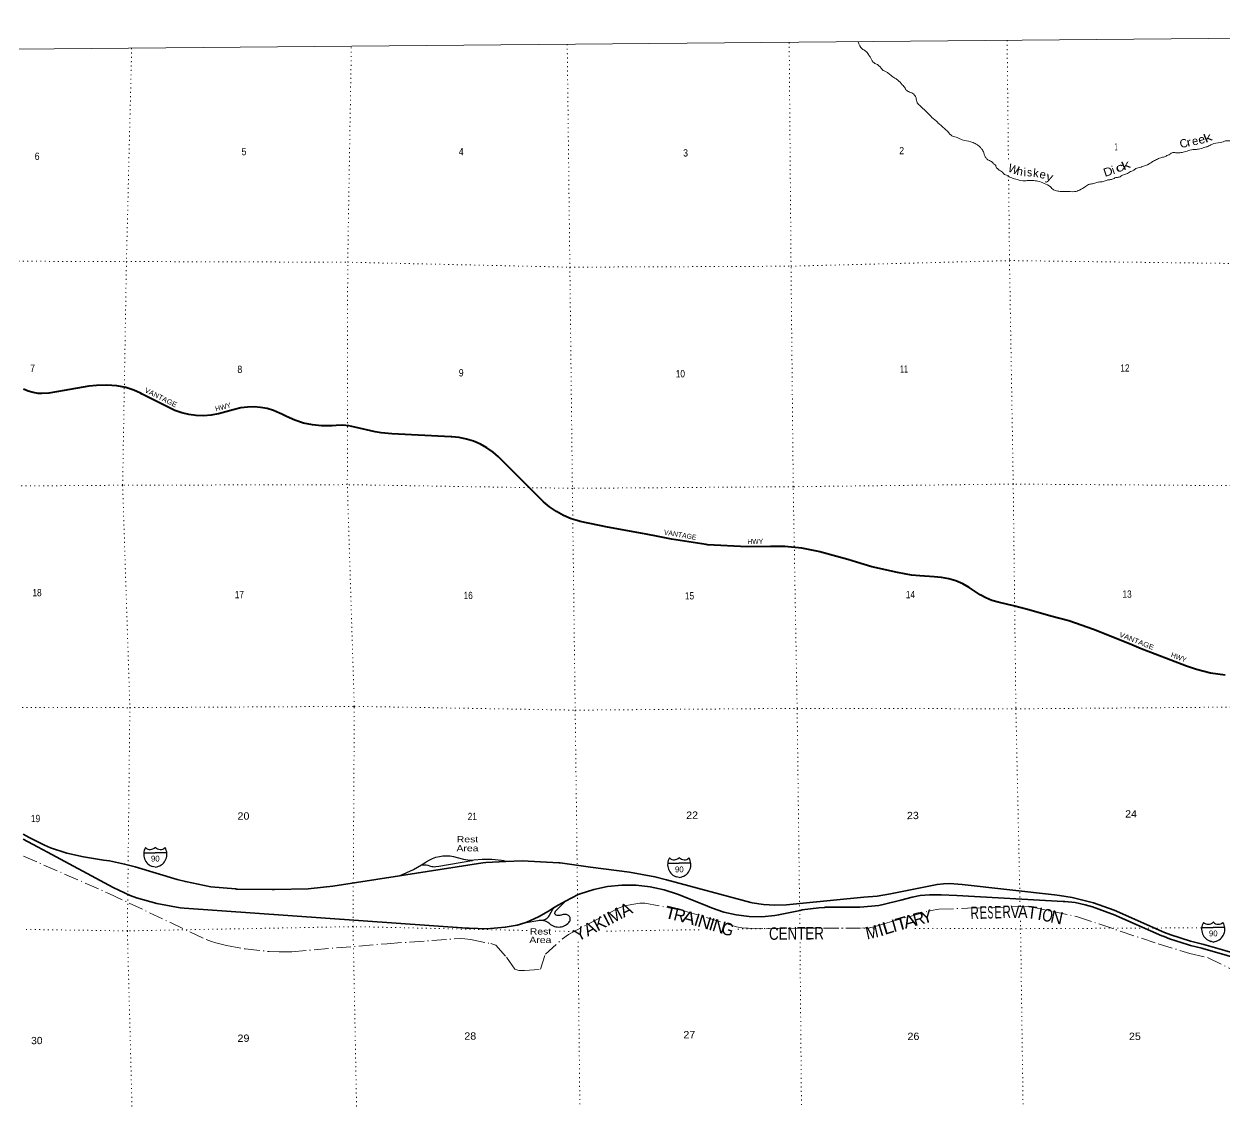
# Model space of a CAD drawing. Header units: feet. Extents: x -6 to 252658, y -374658 to -170635.
# Drawn here: x 188158 to 217029, y -207842 to -181930 of the extents above; entities that cross this region are included whole.
import ezdxf
from ezdxf.enums import TextEntityAlignment as Align

# ---------------------------------------------------------------- set-up
doc = ezdxf.new("R2010")
doc.units = ezdxf.units.FT
doc.header["$LTSCALE"] = 70
doc.linetypes.add('DOT_DASHED', pattern=[7.7, 5, -1.2, 0.3, -1.2])
doc.linetypes.add('DOTTED', pattern=[1.5, 0.3, -1.2])
for name, color, linetype, lineweight in [('15', 7, 'Continuous', 25), ('18', 7, 'Continuous', 35), ('19', 7, 'Continuous', 25), ('26', 7, 'Continuous', 40), ('27', 7, 'Continuous', 13), ('39', 7, 'Continuous', 13), ('4', 7, 'Continuous', 13), ('44', 7, 'DOT_DASHED', 13), ('45', 7, 'Continuous', 25), ('7', 7, 'DOTTED', 13)]:
    doc.layers.add(name, color=color, linetype=linetype, lineweight=lineweight)
doc.layers.add('41', color=7, linetype='Continuous')

msp = doc.modelspace()

# ---------------------------------------------------------------- linework, layer by layer
at = {"layer": '15'}
for p, q in [((191311.07, -201721.95), (191313.97, -201719.04)), ((191317.14, -201721.42), (191313.71, -201719.04)), ((191038.36, -201853.42), (191314.77, -201853.42)), ((203906.98, -201970.1), (203909.88, -201967.19)), ((203913.05, -201969.57), (203909.62, -201967.19)), ((191314.77, -202199), (191250.88, -202181.04)), ((191314.24, -202199.26), (191377.87, -202180.52)), ((203634.27, -202101.57), (203910.68, -202101.57)), ((203910.68, -202447.15), (203846.79, -202429.19)), ((203910.15, -202447.41), (203973.78, -202428.67)), ((216743.78, -203520.1), (216746.68, -203517.19)), ((216749.85, -203519.57), (216746.42, -203517.19)), ((216471.07, -203651.57), (216747.48, -203651.57)), ((216747.48, -203997.15), (216683.59, -203979.19)), ((216746.95, -203997.41), (216810.58, -203978.67))]:
    msp.add_line(p, q, dxfattribs=at)
for points in [[(191590.13, -201853.42), (191314.24, -201853.42), (191314.77, -201853.42)], [(204186.04, -202101.57), (203910.15, -202101.57), (203910.68, -202101.57)], [(217022.84, -203651.57), (216746.95, -203651.57), (216747.48, -203651.57)]]:
    msp.add_lwpolyline(points, dxfattribs=at)
for centre, radius, start, end in [((191340.99, -201888.52), 306.13, 148.44434, 254.43371), ((191192.39, -201605.92), 165.66, 227.34259, 315.81169), ((191436.08, -201605.92), 165.66, 224.18879, 312.69404), ((191287.48, -201888.52), 306.13, 283.08084, 31.62489), ((203936.9, -202136.67), 306.13, 148.44436, 254.43377), ((203788.3, -201854.07), 165.66, 227.34259, 315.8117), ((204031.99, -201854.07), 165.66, 224.18843, 312.69404), ((203883.39, -202136.67), 306.13, 283.08088, 31.62482), ((216773.7, -203686.67), 306.13, 148.44436, 254.43378), ((216625.1, -203404.07), 165.66, 227.34221, 315.81169), ((216868.79, -203404.07), 165.66, 224.18882, 312.69407), ((216720.19, -203686.67), 306.13, 283.08084, 31.6249)]:
    msp.add_arc(centre, radius, start, end, dxfattribs=at)
at = {"layer": '18'}
for points in [[(197186.45, -202403.08), (195578.35, -202654.02), (195060.61, -202710.3), (194987.63, -202716.24), (194176.34, -202732.85), (194151.41, -202733.36), (194126.34, -202733.08), (193293.37, -202723.68), (193268.32, -202723.4), (193243.37, -202721.11), (192649.42, -202666.76), (192039.78, -202545.73), (191842.62, -202492.12), (190829.22, -202189.51), (190574.53, -202121.64), (190215.14, -202047.34), (190066.28, -202026.16), (189587.79, -201948.15), (189184.6, -201860.37), (188792.8, -201730.92), (188647.42, -201670.93), (188278.36, -201486.37), (188140.18, -201406.44)], [(200195.55, -203533.05), (200010.69, -203595.1), (199725.85, -203642.87), (199284.76, -203678.08), (198856.43, -203667.34), (198819.15, -203666.41), (198806.43, -203664.44), (192010.86, -203183.15), (191909.49, -203173.68), (191353.1, -203074.38), (190864.7, -202936.06), (190711.99, -202877.86), (190302.61, -202687.45), (188720.25, -201840.71), (188484.76, -201706.62), (188141.14, -201522.97)], [(197186.45, -202403.08), (197229.55, -202396.36), (199189.17, -202094.03), (199260.87, -202085.8), (199744.74, -202062.38)], [(217214.96, -204255.5), (217029.13, -204197.22), (216521.33, -204057.24), (216203.16, -203975.92), (215730.95, -203826.12), (215578.81, -203765.92), (214367.57, -203234.89), (213869.61, -203055.03), (213355.58, -202928.2), (213054.61, -202879.82), (212932.22, -202865.45), (210714.1, -202614.93), (210405.93, -202592.75), (210258.95, -202594.19), (210112.92, -202610.98), (210106.99, -202612), (209870.06, -202660.37), (208985.81, -202834.71), (208666.41, -202890.43), (208350.3, -202922.01), (206805.43, -203071.53), (206485.58, -203100.42), (206211.58, -203113.77), (205937.68, -203098.41), (205666.89, -203054.51), (205627.71, -203045.72), (203604.62, -202501.52), (203325.02, -202429.3), (202716.61, -202321.13), (201773.08, -202194.72), (201049.89, -202096.85), (201013.49, -202092.8), (200137.37, -202043.37), (199744.74, -202062.38)], [(217159.15, -204342.8), (217000.87, -204293.16), (216519.76, -204160.53), (216493.87, -204153.4), (216469.76, -204147.23), (216200.81, -204078.49), (216177.25, -204072.47), (216150.81, -204064.08), (215695.76, -203919.73), (215563.66, -203867.45), (215540.01, -203858.09), (215513.66, -203846.54), (214352.42, -203337.43), (214328.59, -203326.98), (214302.42, -203317.53), (213840.61, -203150.73), (213666.44, -203101.4), (213426.82, -203049.48), (213183.09, -203022.9), (213139.42, -203020.85), (210580.1, -202881.36), (210206.24, -202862.55), (209922.95, -202858.8), (209699.24, -202882.26), (209512.79, -202920.28), (209237.45, -202990.51), (208812.74, -203094.55), (208710.59, -203115.8), (208527.96, -203138.41), (208255.25, -203155.9), (207707.81, -203159.55), (207706.77, -203159.5), (207450.22, -203161.26), (207425.05, -203161.43), (207400.22, -203163.02), (207268.08, -203171.5), (206866.6, -203226.74), (206814.14, -203238.03), (206298.84, -203346.09), (206206.68, -203358.95), (205898.11, -203387.21), (205588.28, -203383.06), (205280.59, -203346.55), (204978.39, -203278.08), (204685.01, -203178.39), (204496.59, -203095.45), (203868.56, -202847.1), (203544.09, -202739.92), (203210.2, -202667.24), (202870.54, -202629.86), (202528.84, -202628.19), (202188.83, -202662.25), (201854.25, -202731.66), (201528.75, -202835.66), (201478.12, -202855.3), (201177.42, -203013.87)], [(200195.55, -203533.05), (200246.85, -203515.84), (200526.41, -203391.41), (200766.42, -203252.87), (200791.23, -203238.55), (200816.42, -203222.71), (200902.71, -203168.46)], [(200902.71, -203168.46), (200998.57, -203108.19), (201177.42, -203013.87)]]:
    msp.add_lwpolyline(points, dxfattribs=at)
at = {"layer": '19'}
for points in [[(197713.61, -202139.77), (197820.12, -202077.63), (197828.45, -202071.67), (197901.35, -202025.81), (197978.64, -201987.82), (198059.48, -201958.12), (198142.98, -201937.03), (198228.23, -201924.78), (198314.29, -201921.51), (198400.22, -201927.26), (198485.08, -201941.95), (198567.94, -201965.44), (198720.56, -202005.46), (198876.53, -202029.31), (198924.13, -202032.9), (198940.43, -202034.12)], [(197713.61, -202139.77), (197747.75, -202137.67), (197788.59, -202138.04), (197829.17, -202142.68), (197869.05, -202151.53), (197907.78, -202164.5), (197927.29, -202171.25), (197960.02, -202179.57), (197993.44, -202184.42), (198027.18, -202185.75), (198060.88, -202183.55), (198133.42, -202175.36), (198924.13, -202036.97), (198940.43, -202034.12)], [(199744.74, -202062.38), (199694.74, -202046), (199638.29, -202035.84), (199406.16, -202010.86), (199172.68, -202010.28), (198974.13, -202030.66), (198940.43, -202034.12)], [(197186.45, -202403.08), (197198.24, -202398.04), (197517.58, -202254.13), (197713.61, -202139.77)], [(200582.27, -203472.38), (200614.18, -203474.25), (200649.25, -203479.7), (200683.56, -203488.79), (200716.73, -203501.42), (200748.4, -203517.45), (200773.44, -203533.31), (200791.75, -203551.33), (200818.2, -203572.96), (200846.76, -203591.71), (200877.13, -203607.38), (200908.97, -203619.78), (200941.93, -203628.79), (200975.66, -203634.3), (201009.77, -203636.26), (201043.9, -203634.64), (201077.68, -203629.46), (201110.73, -203620.78), (201142.69, -203608.7), (201173.21, -203593.34), (201201.96, -203574.87), (201228.62, -203553.5), (201252.9, -203529.45), (201274.54, -203503.01), (201279.45, -203493.19), (201283.96, -203481.44), (201287.21, -203469.28), (201289.17, -203456.85), (201289.83, -203444.28), (201289.16, -203431.71), (201287.19, -203419.28), (201283.93, -203407.13), (201279.41, -203395.38), (201273.69, -203384.17), (201260.34, -203372), (201245.8, -203361.3), (201230.21, -203352.18), (201213.76, -203344.74), (201196.62, -203339.05), (201178.98, -203335.19), (201161.03, -203333.2), (201142.98, -203333.09), (201125.01, -203334.87), (201119.71, -203335.96), (201094.44, -203342.41), (201069.71, -203349.63), (201065.69, -203350.8), (201035.95, -203356.19), (201005.81, -203358.43), (200997.35, -203358.18), (200972.26, -203357.23), (200947.35, -203350.78), (200944.56, -203349.3), (200939.72, -203346.04), (200939.42, -203345.79), (200920.92, -203320.78), (200921.01, -203295.79), (200921.3, -203293.38), (200923.33, -203284.44), (200926.28, -203275.76), (200930.12, -203267.43), (200934.82, -203259.56), (200937.16, -203256.43), (200961.96, -203233.58), (200986.68, -203208.38), (201165.67, -203025.85), (201177.42, -203013.87)], [(200582.27, -203472.38), (200609.84, -203470.29), (200632.58, -203467.79), (200654.93, -203462.92), (200676.65, -203455.74), (200697.51, -203446.33), (200717.26, -203434.79), (200735.7, -203421.25), (200752.63, -203405.86), (200767.85, -203388.78), (200781.21, -203370.21), (200790.29, -203354.7), (200827.06, -203280.08), (200871.43, -203209.72), (200884.79, -203192.1), (200902.71, -203168.46)], [(200195.55, -203533.05), (200232.27, -203526.84), (200508.25, -203480.1), (200543.29, -203474.45), (200581.54, -203472.34), (200582.27, -203472.38)]]:
    msp.add_lwpolyline(points, dxfattribs=at)
at = {"layer": '26'}
for points in [[(193845.91, -191145.78), (193687.16, -191133.45), (193527.99, -191137.78), (193370.14, -191158.73), (193189.09, -191200.77), (192835.82, -191298.27), (192828.64, -191299.7), (192653.92, -191331.95), (192476.78, -191345.75), (192299.17, -191340.97), (192123.04, -191317.65), (191950.3, -191276.04), (191782.87, -191216.61), (191622.56, -191140), (191611.02, -191133.67), (191001.85, -190827.66), (190962.46, -190806.29), (190800.87, -190731.9), (190657.38, -190683.28), (190632.31, -190674.79), (190607.38, -190670.08), (190391.63, -190629.38), (190147.45, -190609.37), (189902.52, -190614.99), (189716.27, -190636.58), (189122.36, -190736.31), (188751.2, -190800.39), (188583.74, -190811.37), (188502.07, -190810.37), (188379.73, -190789.06), (188260.29, -190755.07), (188145.05, -190708.79)], [(217031.5, -197580.11), (216685.2, -197531.12), (216345.93, -197446.2), (216103.68, -197361.6), (215354.88, -197074.88), (215015.83, -196948.82), (214737.19, -196830.31), (213867.06, -196480.51), (213438.17, -196328.25), (213271.94, -196278.63), (212842.48, -196167.4), (212316.22, -196012.09), (211944.34, -195913.45), (211610.8, -195837.07), (211577.77, -195829.66), (211427.15, -195785.67), (211281.96, -195726.17), (211143.79, -195651.83), (210881.02, -195473.15), (210879.77, -195472.37), (210724.05, -195386.12), (210560.16, -195316.62), (210389.9, -195264.63), (210215.14, -195230.72), (210037.8, -195215.27), (209695.91, -195194.91), (209494.25, -195176.32), (209160.43, -195117.12), (208536.6, -194976.8), (208171.42, -194865.73), (207959.53, -194797.88), (207700.1, -194725.81), (207286.97, -194615.55), (207256.91, -194607.83), (206855.19, -194528.46), (206447.37, -194491.52), (206426.63, -194490.62), (206104.74, -194491.24), (205542, -194500.83), (204589.93, -194446.3), (204557.35, -194442.66), (203722.4, -194309.43), (203401.83, -194248.06), (203112.94, -194191.87), (203030.01, -194178.17), (202181.51, -194026.9), (201526.19, -193885.5), (201501.31, -193880.13), (201476.19, -193872.55), (201311.98, -193822.98), (201129.78, -193746.39), (200956.59, -193651.18), (200794.29, -193538.39), (200647.08, -193411.55), (200590.75, -193356.65), (199567.46, -192336.49), (199432.96, -192218.69), (199286.89, -192115.6), (199130.84, -192028.34), (198966.52, -191957.87), (198795.74, -191904.96), (198620.36, -191870.19), (198442.31, -191853.95), (198424.29, -191853.35), (197001.3, -191784.55), (196746.32, -191758.39), (196600.33, -191731.08), (196114.15, -191621.06), (195965.26, -191590.48), (195813.99, -191575.63), (195662, -191576.67), (195568.1, -191585.31), (195419.03, -191591.42), (195307.77, -191585.81), (195090.5, -191564.67), (194876.63, -191520.93), (194668.5, -191455.08), (194468.4, -191367.84), (194356.1, -191307.35), (194302.39, -191280.48), (194155.22, -191219.7), (194002.5, -191174.63), (193845.91, -191145.78)]]:
    msp.add_lwpolyline(points, dxfattribs=at)
at = {"layer": '39'}
for points in [[(208211.13, -182356.94), (208307.37, -182525.84), (208388.29, -182579.53), (208459.38, -182659.47), (208496.12, -182721.58), (208573.6, -182843.74), (208595.9, -182863.69), (208672.7, -182905.33), (208796.45, -183027.12), (208832.92, -183057.01), (208865.2, -183068.83), (208935.95, -183108.51), (209014.99, -183176.31), (209122.24, -183249.92), (209156.64, -183273.79), (209272.29, -183389.6), (209337.38, -183473.62), (209347.59, -183491.65), (209394.29, -183541.6), (209505.3, -183584.98), (209545.79, -183614.84), (209572.22, -183646.83), (209602.87, -183702.95), (209611.42, -183763.27), (209632.03, -183821.48), (209701.09, -183899.42), (209954.63, -184142.94), (210003.35, -184194.88), (210084.33, -184254.61), (210155.37, -184328.52), (210165.49, -184336.49), (210329.66, -184480.08), (210396.66, -184552.01), (210451.45, -184607.92), (210481.78, -184625.79), (210590.69, -184657.11), (210651.29, -184686.81), (210713.88, -184712.47), (210917.48, -184761.13), (211024.48, -184804.54), (211077.05, -184836.32), (211152.01, -184898.12), (211196.73, -184952.1), (211223.27, -184998.19), (211260.43, -185110.61), (211274.7, -185132.64), (211284.91, -185150.67), (211345.71, -185202.52), (211434.65, -185252.11), (211479.33, -185302.08), (211519.83, -185333.95), (211523.98, -185348.01), (211633.56, -185459.85), (211680.07, -185487.65), (211698.39, -185513.67), (211775.28, -185565.38), (211908.61, -185630.72), (212031.65, -185667.96), (212217.02, -185700.67), (212333.59, -185687.64), (212383.9, -185689.24), (212406.05, -185691.07), (212530.91, -185706.16), (212686.29, -185761.25), (212833.84, -185842.58), (212910.89, -185914.42), (212955.3, -185932.18), (213064.12, -185953.43), (213194.9, -185954.37), (213412.2, -185956.62), (213474.46, -185944.04), (213530.6, -185921.44), (213676.71, -185831.67), (213770.84, -185780.57), (213873.31, -185765.64), (213971.6, -185730.62), (213989.69, -185728.46), (214102.26, -185717.47), (214194.53, -185684.51), (214278.88, -185667.72), (214319.05, -185659.34), (214405.25, -185622.4), (214483.58, -185607.67), (214527.67, -185587.18), (214569.7, -185560.66), (214660, -185533.76), (214758.12, -185478.6), (214820.28, -185453.94), (214884.24, -185405.1), (215002.66, -185371.93), (215018.71, -185365.76), (215209.19, -185289.72), (215289.22, -185236.72), (215381.35, -185187.66), (215485.6, -185144.53), (215575.94, -185121.65), (215652.03, -185078.75)], [(215652.03, -185078.75), (215692.19, -185070.37), (215720.17, -185048), (215798.36, -185015.15), (215842.68, -185022.84), (215915.12, -185024.27), (216027.67, -185011.27), (216152.08, -184972), (216290.67, -184944.7), (216393.21, -184937.82), (216519.63, -184898.54), (216531.66, -184894.42), (216619.99, -184871.55), (216710.11, -184822.5), (216920.97, -184776.5), (217045.4, -184741.26), (217270.87, -184757.53), (217337.36, -184769.07), (217508.52, -184787.8), (217725.8, -184788.04), (217745.94, -184789.88), (217838.25, -184762.96), (218032.68, -184676.82), (218104.95, -184658.12), (218133.11, -184657.89), (218296.01, -184650.52), (218432.89, -184659.46), (218481.39, -184685.24), (218618.75, -184750.54), (218661.25, -184780.39), (218752.06, -184813.87), (218806.77, -184859.73), (219028.84, -184950.51), (219336.76, -185026.26)]]:
    msp.add_spline(points, degree=3, dxfattribs=at)
at = {"layer": '4'}
msp.add_lwpolyline([(0, -183308.59), (31331.08, -183287.03), (62662.1, -183222.4), (93993, -183114.66), (125323.73, -182963.82), (156654.22, -182769.89), (187984.4, -182532.85), (219314.24, -182252.73), (250643.68, -181929.51), (252658.04, -364975.08), (221076.83, -365300.9), (189495.2, -365583.27), (157911.89, -365844.7), (126330.92, -366017.71), (94748.41, -366169.75), (63165.7, -366278.36), (31582.88, -366343.53), (0, -366365.25)], close=True, dxfattribs=at)
at = {"layer": '44'}
msp.add_lwpolyline([(188144.5, -201929.79), (190199.86, -202829.62), (192535.11, -203936.69), (192664.59, -203984.63), (192771.95, -204016.86), (193026.06, -204081.62), (193475.78, -204163.8), (194054.89, -204226.01), (194294.61, -204235.29), (194592.74, -204229.63), (196887.4, -204036.81), (198652.04, -203911.23), (198753.44, -203916.62), (198889.43, -203938.11), (199379.68, -204034.78), (199497.27, -204075.2), (199753.68, -204364.35), (199960.09, -204648.99), (200056.02, -204679.32), (200193.34, -204683.88), (200572.99, -204653.11), (200692.37, -204291.52), (201102.74, -203920.2), (201250.4, -203812.09), (202447.47, -203182.83), (202602.16, -203128.86), (202770.33, -203096.63), (202960.01, -203064.41), (203086.29, -203062.17), (204048.08, -203251.92), (205283.69, -203630.96), (205413.06, -203651.65), (205570.51, -203665.97), (205989.2, -203676.72), (206835.53, -203665.98), (208295.56, -203665.98), (208485.22, -203651.66), (208617.63, -203623.01), (208907.49, -203533.49), (209964.8, -203237.6), (210152.81, -203207.65), (210836.62, -203185.15), (212171.09, -203143.2), (212362.91, -203153.77), (213486.97, -203390.44), (215425.26, -204040.81), (216186.62, -204270.87), (216627.84, -204373.81), (217616.61, -204867.82)], dxfattribs=at)
at = {"layer": '7'}
for p, q in [((211792.23, -182323.9), (211822.98, -185179.05)), ((211827.21, -185571.05), (211849.24, -187616.18)), ((201408.38, -198422.95), (201474.38, -203663.61)), ((206810.12, -203661.03), (206743.44, -198379.35)), ((212002.5, -198390.74), (212104.48, -203160.93)), ((212111.45, -203487.01), (212115.49, -203676.06)), ((200254.71, -203719.59), (196068.57, -203626)), ((201364.73, -203744.41), (200863.16, -203733.2)), ((204389.6, -203699.99), (202135.58, -203736.27)), ((206810.12, -203661.03), (205259.24, -203685.99)), ((208583.65, -203666.05), (206810.12, -203661.03)), ((212115.49, -203676.06), (209574.93, -203668.86)), ((216459.96, -203654.92), (212115.49, -203676.06)), ((201478.05, -203990.95), (201532.02, -209024.62)), ((206856.86, -208962.05), (206813.13, -204002.55))]:
    msp.add_line(p, q, dxfattribs=at)
for points in [[(201217.13, -182419.78), (201280.33, -187775), (201341.27, -193090.95), (201408.38, -198422.95)], [(206743.37, -198370.35), (206650.21, -193051.6), (206597.45, -187751.69), (206553, -182372.04)], [(190746.09, -182509.9), (190620.41, -187638.66), (190528.97, -193016.24), (190702.77, -198354.47), (190643.48, -203728.71), (190783.1, -209070.18), (190853.74, -214369.36)], [(195930.6, -192993.3), (195939.88, -187655.58), (196027.09, -182465.05)], [(188026.9, -187632.44), (190620.41, -187638.66), (195939.88, -187655.58), (201280.33, -187775), (206597.45, -187751.69), (211849.24, -187616.18), (217156.85, -187684.96), (219363.01, -187599.99)], [(211849.24, -187616.18), (211938.82, -192988.25), (212002.5, -198390.74)], [(219413.23, -192956.33), (217272.33, -193026.63), (211938.82, -192988.25), (206650.21, -193051.6), (201341.27, -193090.95), (195930.67, -193002.3), (190528.97, -193016.24), (188071.83, -193033.46)], [(196267.23, -214323.11), (196175.15, -209104.63), (196068.57, -203626), (196098.35, -198331.46), (195930.67, -193002.3)], [(188113.4, -198355.84), (190702.84, -198363.47), (196098.35, -198331.46), (201408.38, -198422.95), (206743.44, -198379.35), (212002.5, -198390.74), (217279, -198349.05), (219462.31, -198298.97)], [(196068.57, -203626), (190643.48, -203728.71), (188161.7, -203693.95)], [(212115.49, -203676.06), (212190.33, -208969.75), (212170.42, -214267.65)]]:
    msp.add_lwpolyline(points, dxfattribs=at)

# ---------------------------------------------------------------- texts
at = {"layer": '15'}
for p in [(191314.43, -202061.53), (216747.14, -203859.68)]:
    msp.add_text('90', height=140, dxfattribs=at).set_placement(p, align=Align.CENTER)
msp.add_text('90', height=140, dxfattribs=at).set_placement((203807.57, -202321.23))
at = {"layer": '27'}
for s, rotation, width, p in [('VANTAGE', 333.328, 1.1, (191044.84, -190770.22)), ('HWY', 15.429, 0.9, (192773.75, -191243.51)), ('HWY', 0.976, 0.85, (205547.52, -194430.73)), (' VANTAGE', 338.099, 1.15, (214428.99, -196630.97)), ('HWY', 339.048, 0.95, (215716.84, -197138.52))]:
    msp.add_text(s, height=120, rotation=rotation, dxfattribs=dict(at, width=width)).set_placement(p)
msp.add_text('VANTAGE', height=120, rotation=350.392, dxfattribs=at).set_placement((203533.35, -194199.71))
at = {"layer": '41'}
for s, rotation, p in [('C', 16.163, (215972.03, -184919.53)), ('e', 12.422, (216257.39, -184852.21)), ('W', 339.448, (211794.57, -185467.98)), ('h', 350.003, (212008.58, -185553.04)), ('i', 18.167, (214344.48, -185545.36)), ('i', 359.705, (212190.18, -185592.52)), ('k', 354.65, (212410.2, -185603.57)), ('e', 347.586, (212556.22, -185623.36))]:
    msp.add_text(s, height=200, rotation=rotation, dxfattribs=at).set_placement(p)
for s, rotation, width, p in [('r', 14.612, 1.2, (216133.9, -184881.89)), ('e', 16.576, 1.1, (216414.89, -184822.42)), ('k', 22.279, 1.45, (216564.28, -184788.98)), ('c', 24.738, 1.5, (214445.7, -185511.18)), ('k', 24.204, 1.5, (214594.08, -185450.33)), ('s', 359.88, 0.9, (212271.01, -185592.65)), ('y', 342.148, 1.2, (212707.68, -185670.24)), ('D', 18.061, 1.15, (214142.73, -185606.2))]:
    msp.add_text(s, height=200, rotation=rotation, dxfattribs=dict(at, width=width)).set_placement(p)
at = {"layer": '44'}
for s, rotation, p in [('YAKIMA', 27.729, (202143.2, -203641.89)), ('I', 350.11, (212562.92, -203465.65)), ('N', 348.11, (212958, -203549.15)), ('I', 342.946, (204296.34, -203604.71)), ('I', 342.946, (204651.86, -203712.67)), ('I', 15.635, (209118.11, -203746.21)), ('I', 17.162, (208797.82, -203846.83))]:
    msp.add_text(s, height=300, rotation=rotation, dxfattribs=at).set_placement(p, align=Align.CENTER)
for s, rotation, width, p in [('T', 345.84, 1.1, (203669.91, -203442.97)), ('R', 345.84, 0.95, (203887.26, -203496.94)), ('Y', 15.635, 1.05, (209900.53, -203531.7)), ('R', 1.801, 0.7, (211016.23, -203444.99)), ('E', 1.801, 0.65, (211222.58, -203438.27)), ('S', 1.801, 0.5, (211393.49, -203432.67)), ('E', 1.801, 0.65, (211578.72, -203430.65)), ('R', 1.801, 0.7, (211785.06, -203420.37)), ('V', 0.801, 0.8, (211984.99, -203420.38)), ('A', 358.345, 0.85, (212167.43, -203418.35)), ('T', 352.61, 0.95, (212375.27, -203436.66)), ('O', 348.11, 0.8, (212735.22, -203501.49)), ('A', 344.946, 1.15, (204105.86, -203555.06)), ('N', 342.946, 1.05, (204475.9, -203658.69)), ('N', 342.946, 1.05, (204827.84, -203763.08)), ('G', 342.946, 0.9, (205034.48, -203828.36)), ('L', 17.162, 1.15, (208971.45, -203789.11)), ('T', 15.635, 1.15, (209292.46, -203696.83)), ('A', 15.635, 1.15, (209489.82, -203639.76)), ('R', 15.635, 0.95, (209709.8, -203578.76)), ('CENTER', 0.5, 0.8, (206728.74, -203939)), ('M', 12.209, 0.9, (208573.8, -203906.33))]:
    msp.add_text(s, height=300, rotation=rotation, dxfattribs=dict(at, width=width)).set_placement(p, align=Align.CENTER)
at = {"layer": '45', "width": 1.25}
for s, p in [('Rest', (198561.57, -201601.16)), ('Area', (198554.83, -201816.84)), ('Rest', (200316.52, -203817.02)), ('Area', (200306.61, -204021.54))]:
    msp.add_text(s, height=150, dxfattribs=at).set_placement(p)
at = {"layer": '7'}
for s, width, p in [('6', 0.9, (188415.74, -185196.79)), ('5', 0.9, (193388.96, -185083.52)), ('4', 0.9, (198610.38, -185088)), ('3', 0.9, (204003.77, -185114.87)), ('2', 0.9, (209199.36, -185059.87)), ('1', 0.45, (214375.59, -184969.89)), ('7', 0.9, (188306.86, -190290.77)), ('8', 0.9, (193288.27, -190318.25)), ('9', 0.9, (198610.34, -190401.34)), ('10', 0.85, (203826.71, -190423.11)), ('11', 0.65, (209216.16, -190309.68)), ('12', 0.85, (214514.54, -190286.35)), ('18', 0.85, (188360.96, -195686.05)), ('17', 0.85, (193225.3, -195732.57)), ('16', 0.85, (198726.36, -195754.17)), ('15', 0.85, (204047.24, -195762.85)), ('14', 0.85, (209356.99, -195732.38)), ('13', 0.85, (214565.86, -195721.92)), ('19', 0.85, (188327.04, -201115.38)), ('20', 1.1, (193291.27, -201055.85)), ('21', 0.85, (198825.02, -201066.94)), ('22', 1.1, (204078.04, -201035.92)), ('23', 1.1, (209383.48, -201043.78)), ('24', 1.1, (214629.27, -201004.76)), ('27', 1.1, (204010.81, -206312.12)), ('30', 1.05, (188330.78, -206453.51)), ('29', 1.1, (193291.96, -206396.91)), ('28', 1.1, (198743.53, -206344.92)), ('26', 1.1, (209397.27, -206352.4)), ('25', 1.1, (214721.53, -206352.37))]:
    msp.add_text(s, height=175, rotation=0.468, dxfattribs=dict(at, width=width)).set_placement(p)

doc.saveas('drawing.dxf')
